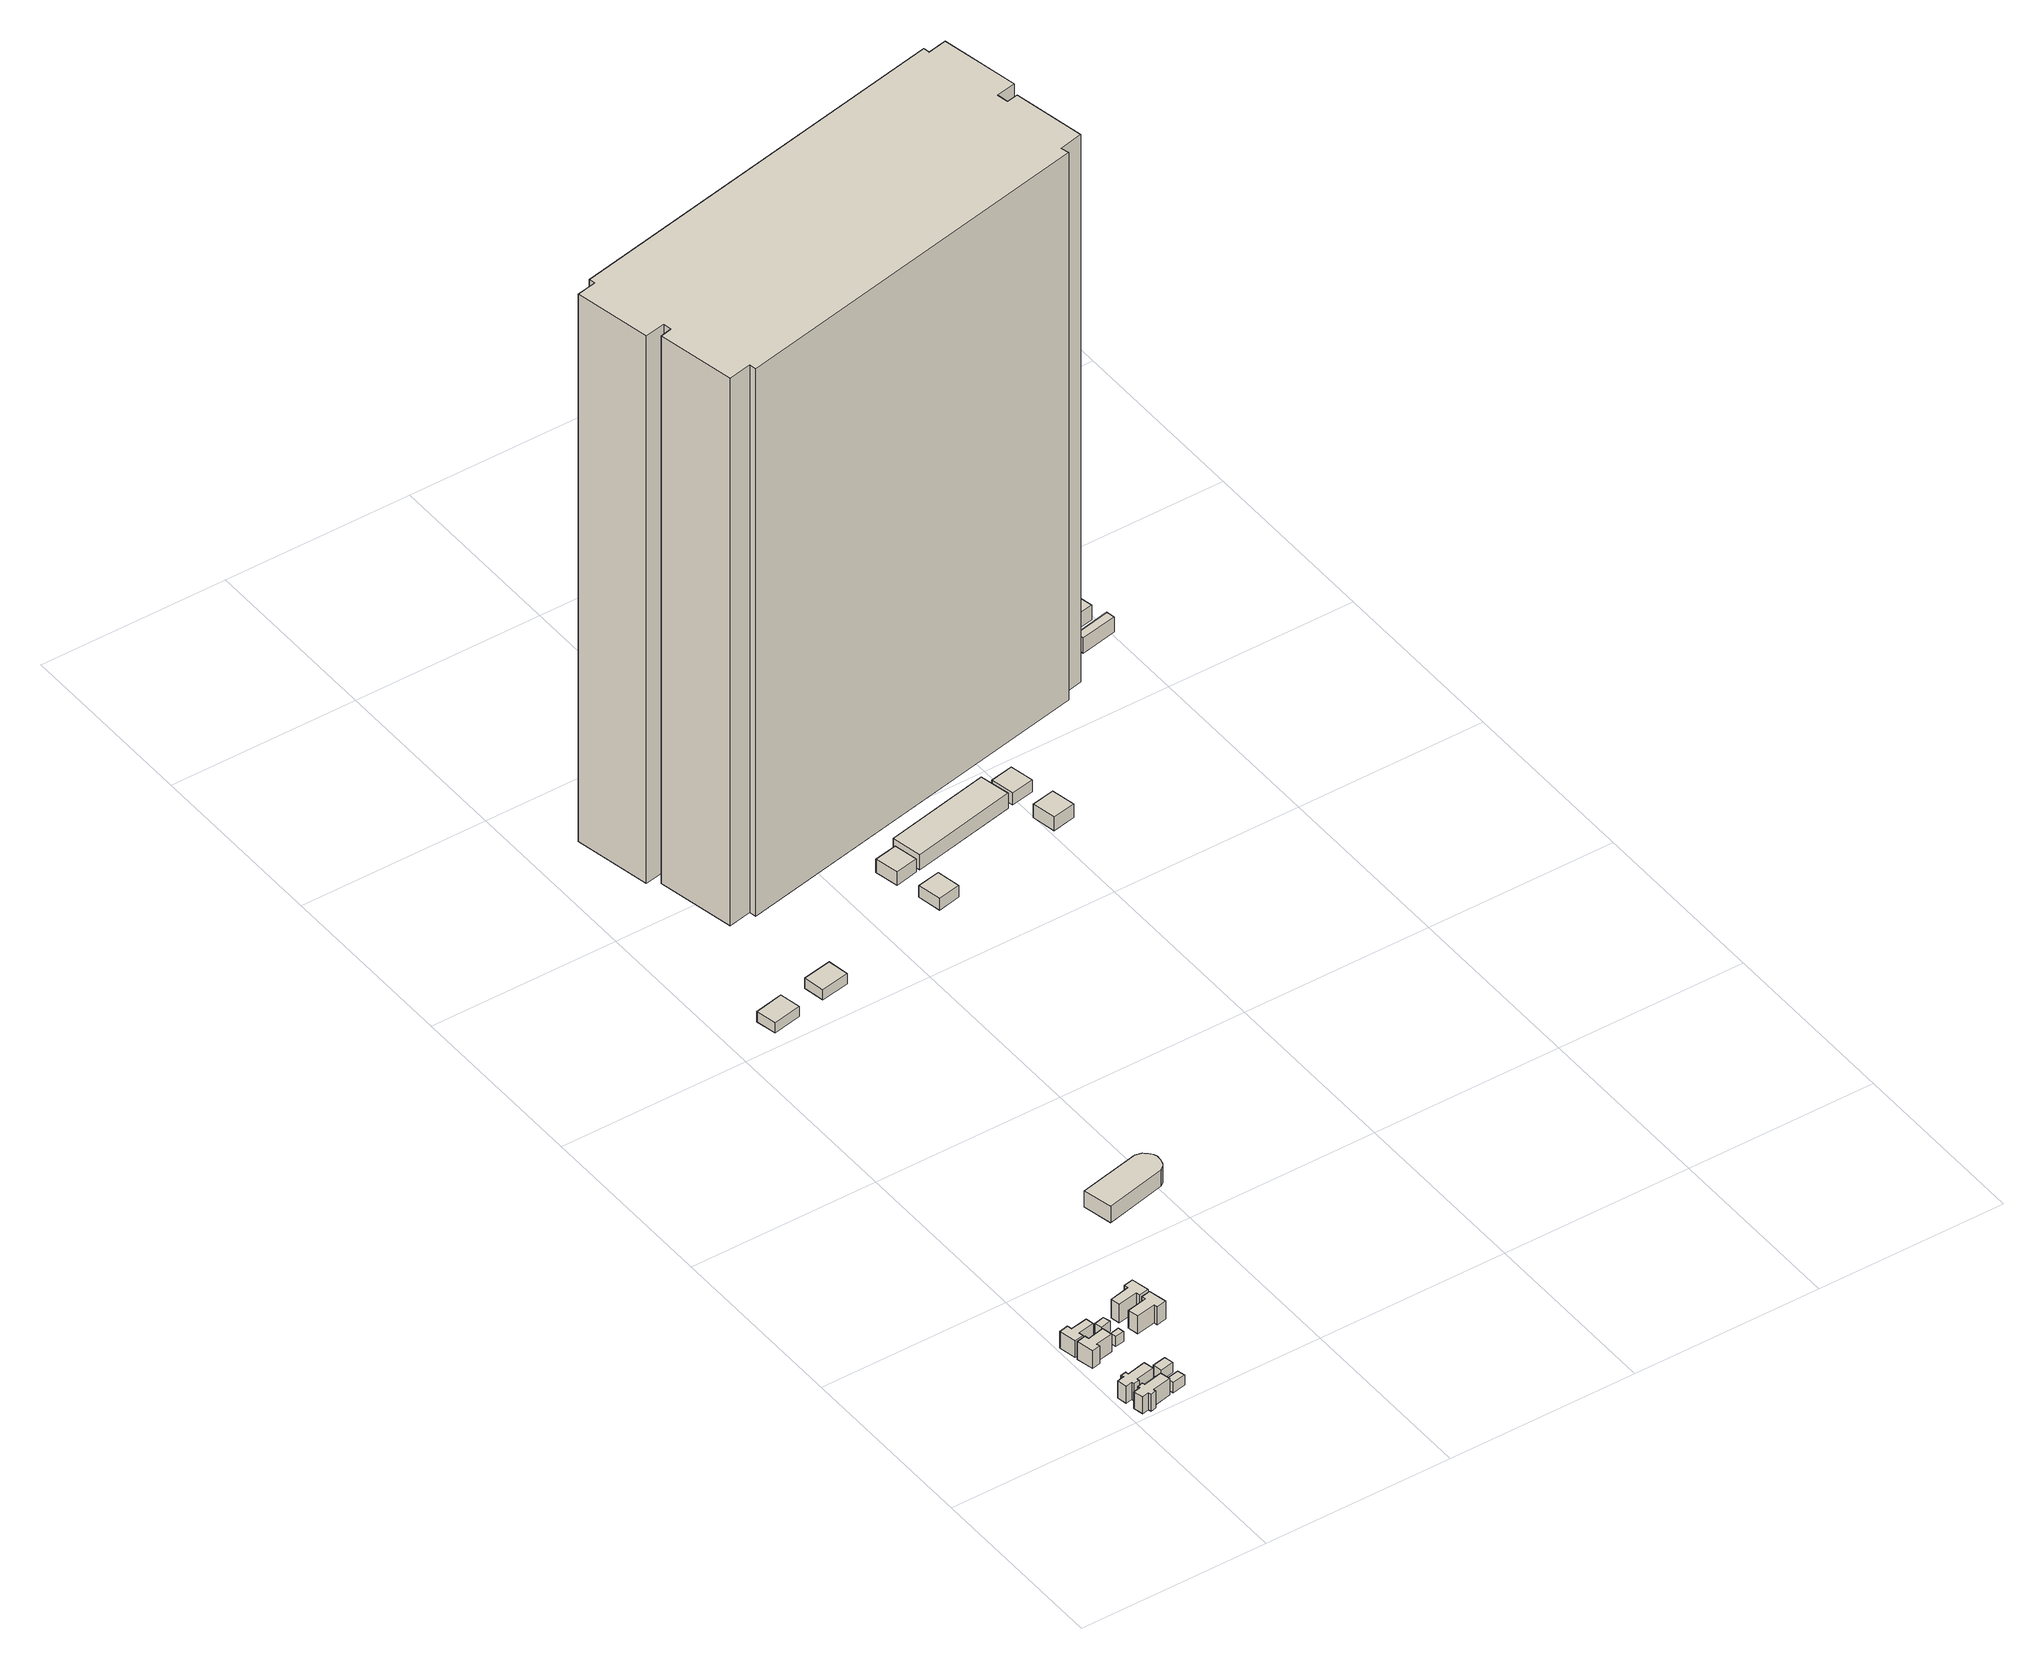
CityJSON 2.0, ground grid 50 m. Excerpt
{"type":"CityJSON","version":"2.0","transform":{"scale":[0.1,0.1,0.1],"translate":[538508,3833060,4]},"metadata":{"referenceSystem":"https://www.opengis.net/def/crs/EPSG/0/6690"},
"CityObjects":{
"building1":{"type":"Building","attributes":{"class":"3001","measuredHeight":4.8,"BuildingDetailAttribute.specifiedBuildingCoverageRate":0.6,"BuildingDetailAttribute.surveyYear":2017,"BuildingHighTideRiskAttribute.description":"1","BuildingHighTideRiskAttribute.rank":"1","BuildingHighTideRiskAttribute.depth":0.149,"BuildingIDAttribute.prefecture":"27","BuildingIDAttribute.city":"27125"},"geometry":[{"type":"Solid","lod":"1","boundaries":[[[[0,1,2,3,4,5,6,7,8,9,10,11]],[[10,12,13,11]],[[9,14,12,10]],[[8,15,14,9]],[[7,16,15,8]],[[6,17,16,7]],[[5,18,17,6]],[[4,19,18,5]],[[3,20,19,4]],[[2,21,20,3]],[[1,22,21,2]],[[0,23,22,1]],[[11,13,23,0]],[[12,14,15,16,17,18,19,20,21,22,23,13]]]]}]},
"building2":{"type":"Building","attributes":{"class":"3001","measuredHeight":5,"BuildingDetailAttribute.specifiedBuildingCoverageRate":0.6,"BuildingDetailAttribute.surveyYear":2017,"BuildingHighTideRiskAttribute.description":"1","BuildingHighTideRiskAttribute.rank":"1","BuildingHighTideRiskAttribute.depth":0.149,"BuildingIDAttribute.prefecture":"27","BuildingIDAttribute.city":"27125"},"geometry":[{"type":"Solid","lod":"1","boundaries":[[[[24,25,26,27,28,29,30,31,32,33,34,35]],[[34,36,37,35]],[[33,38,36,34]],[[32,39,38,33]],[[31,40,39,32]],[[30,41,40,31]],[[29,42,41,30]],[[28,43,42,29]],[[27,44,43,28]],[[26,45,44,27]],[[25,46,45,26]],[[24,47,46,25]],[[35,37,47,24]],[[36,38,39,40,41,42,43,44,45,46,47,37]]]]}]},
"building3":{"type":"Building","attributes":{"class":"3001","measuredHeight":5.2,"BuildingDetailAttribute.specifiedBuildingCoverageRate":0.6,"BuildingDetailAttribute.surveyYear":2017,"BuildingHighTideRiskAttribute.description":"1","BuildingHighTideRiskAttribute.rank":"1","BuildingHighTideRiskAttribute.depth":0.049,"BuildingIDAttribute.prefecture":"27","BuildingIDAttribute.city":"27125"},"geometry":[{"type":"Solid","lod":"1","boundaries":[[[[48,49,50,51,52,53,54,55]],[[54,56,57,55]],[[53,58,56,54]],[[52,59,58,53]],[[51,60,59,52]],[[50,61,60,51]],[[49,62,61,50]],[[48,63,62,49]],[[55,57,63,48]],[[56,58,59,60,61,62,63,57]]]]}]},
"building4":{"type":"Building","attributes":{"class":"3001","measuredHeight":5,"BuildingDetailAttribute.specifiedBuildingCoverageRate":0.6,"BuildingDetailAttribute.surveyYear":2017,"BuildingIDAttribute.prefecture":"27","BuildingIDAttribute.city":"27125"},"geometry":[{"type":"Solid","lod":"1","boundaries":[[[[64,65,66,67,68,69,70,71]],[[70,72,73,71]],[[69,74,72,70]],[[68,75,74,69]],[[67,76,75,68]],[[66,77,76,67]],[[65,78,77,66]],[[64,79,78,65]],[[71,73,79,64]],[[72,74,75,76,77,78,79,73]]]]}]},
"building5":{"type":"Building","attributes":{"class":"3001","BuildingDetailAttribute.specifiedBuildingCoverageRate":0.6,"BuildingDetailAttribute.surveyYear":2017,"BuildingHighTideRiskAttribute.description":"1","BuildingHighTideRiskAttribute.rank":"1","BuildingHighTideRiskAttribute.depth":0.149,"BuildingIDAttribute.prefecture":"27","BuildingIDAttribute.city":"27125"},"geometry":[{"type":"Solid","lod":"1","boundaries":[[[[80,81,82,83]],[[82,84,85,83]],[[81,86,84,82]],[[80,87,86,81]],[[83,85,87,80]],[[84,86,87,85]]]]}]},
"building6":{"type":"Building","attributes":{"class":"3001","BuildingDetailAttribute.specifiedBuildingCoverageRate":0.6,"BuildingDetailAttribute.surveyYear":2017,"BuildingHighTideRiskAttribute.description":"1","BuildingHighTideRiskAttribute.rank":"1","BuildingHighTideRiskAttribute.depth":0.149,"BuildingIDAttribute.prefecture":"27","BuildingIDAttribute.city":"27125"},"geometry":[{"type":"Solid","lod":"1","boundaries":[[[[88,89,90,91]],[[90,92,93,91]],[[89,94,92,90]],[[88,95,94,89]],[[91,93,95,88]],[[92,94,95,93]]]]}]},
"building7":{"type":"Building","attributes":{"class":"3001","BuildingDetailAttribute.specifiedBuildingCoverageRate":0.6,"BuildingDetailAttribute.surveyYear":2017,"BuildingIDAttribute.prefecture":"27","BuildingIDAttribute.city":"27125"},"geometry":[{"type":"Solid","lod":"1","boundaries":[[[[96,97,98,99]],[[98,100,101,99]],[[97,102,100,98]],[[96,103,102,97]],[[99,101,103,96]],[[100,102,103,101]]]]}]},
"building8":{"type":"Building","attributes":{"class":"3001","BuildingDetailAttribute.specifiedBuildingCoverageRate":0.6,"BuildingDetailAttribute.surveyYear":2017,"BuildingIDAttribute.prefecture":"27","BuildingIDAttribute.city":"27125"},"geometry":[{"type":"Solid","lod":"1","boundaries":[[[[104,105,106,107]],[[106,108,109,107]],[[105,110,108,106]],[[104,111,110,105]],[[107,109,111,104]],[[108,110,111,109]]]]}]},
"building9":{"type":"Building","attributes":{"class":"3001","measuredHeight":5.2,"BuildingDetailAttribute.specifiedBuildingCoverageRate":0.6,"BuildingDetailAttribute.surveyYear":2017,"BuildingIDAttribute.prefecture":"27","BuildingIDAttribute.city":"27125"},"geometry":[{"type":"Solid","lod":"1","boundaries":[[[[112,113,114,115,116,117,118,119]],[[118,120,121,119]],[[117,122,120,118]],[[116,123,122,117]],[[115,124,123,116]],[[114,125,124,115]],[[113,126,125,114]],[[112,127,126,113]],[[119,121,127,112]],[[120,122,123,124,125,126,127,121]]]]}]},
"building10":{"type":"Building","attributes":{"class":"3001","measuredHeight":5.4,"BuildingDetailAttribute.specifiedBuildingCoverageRate":0.6,"BuildingDetailAttribute.surveyYear":2017,"BuildingIDAttribute.prefecture":"27","BuildingIDAttribute.city":"27125"},"geometry":[{"type":"Solid","lod":"1","boundaries":[[[[128,129,130,131,132,133,134,135]],[[134,136,137,135]],[[133,138,136,134]],[[132,139,138,133]],[[131,140,139,132]],[[130,141,140,131]],[[129,142,141,130]],[[128,143,142,129]],[[135,137,143,128]],[[136,138,139,140,141,142,143,137]]]]}]},
"building11":{"type":"Building","attributes":{"class":"3001","BuildingDetailAttribute.specifiedBuildingCoverageRate":0.6,"BuildingDetailAttribute.surveyYear":2017,"BuildingHighTideRiskAttribute.description":"1","BuildingHighTideRiskAttribute.rank":"1","BuildingHighTideRiskAttribute.depth":0.087,"BuildingIDAttribute.prefecture":"27","BuildingIDAttribute.city":"27125"},"geometry":[{"type":"Solid","lod":"1","boundaries":[[[[144,145,146,147]],[[146,148,149,147]],[[145,150,148,146]],[[144,151,150,145]],[[147,149,151,144]],[[148,150,151,149]]]]}]},
"building12":{"type":"Building","attributes":{"計測周辺長":51.83,"1/2500図郭":74,"区名":"住之江区","町丁目名称":"南港北１丁目","街区番号":6,"class":"3003","usage":"401","measuredHeight":4.7,"storeysAboveGround":1,"BuildingDetailAttribute.buildingRoofEdgeArea":148.45,"BuildingDetailAttribute.buildingStructureType":"610","BuildingDetailAttribute.buildingStructureOrgType":"2","BuildingDetailAttribute.detailedUsage":"1310","BuildingDetailAttribute.specifiedBuildingCoverageRate":0.6,"BuildingDetailAttribute.surveyYear":2017,"BuildingIDAttribute.prefecture":"27","BuildingIDAttribute.city":"27125"},"geometry":[{"type":"Solid","lod":"1","boundaries":[[[[152,153,154,155,156,157,158,159,160,161,162]],[[161,163,164,162]],[[160,165,163,161]],[[159,166,165,160]],[[158,167,166,159]],[[157,168,167,158]],[[156,169,168,157]],[[155,170,169,156]],[[154,171,170,155]],[[153,172,171,154]],[[152,173,172,153]],[[162,164,173,152]],[[163,165,166,167,168,169,170,171,172,173,164]]]]}]},
"building13":{"type":"Building","attributes":{"class":"3001","BuildingDetailAttribute.specifiedBuildingCoverageRate":0.6,"BuildingDetailAttribute.surveyYear":2017,"BuildingHighTideRiskAttribute.description":"1","BuildingHighTideRiskAttribute.rank":"1","BuildingHighTideRiskAttribute.depth":0.247,"BuildingIDAttribute.prefecture":"27","BuildingIDAttribute.city":"27125"},"geometry":[{"type":"Solid","lod":"1","boundaries":[[[[174,175,176,177]],[[176,178,179,177]],[[175,180,178,176]],[[174,181,180,175]],[[177,179,181,174]],[[178,180,181,179]]]]}]},
"building14":{"type":"Building","attributes":{"class":"3003","measuredHeight":3.3,"BuildingDetailAttribute.specifiedBuildingCoverageRate":0.6,"BuildingDetailAttribute.surveyYear":2017,"BuildingHighTideRiskAttribute.description":"1","BuildingHighTideRiskAttribute.rank":"1","BuildingHighTideRiskAttribute.depth":0.047,"BuildingIDAttribute.prefecture":"27","BuildingIDAttribute.city":"27125"},"geometry":[{"type":"Solid","lod":"1","boundaries":[[[[182,183,184,185]],[[184,186,187,185]],[[183,188,186,184]],[[182,189,188,183]],[[185,187,189,182]],[[186,188,189,187]]]]}]},
"building15":{"type":"Building","attributes":{"class":"3003","measuredHeight":3.9,"BuildingDetailAttribute.specifiedBuildingCoverageRate":0.6,"BuildingDetailAttribute.surveyYear":2017,"BuildingHighTideRiskAttribute.description":"1","BuildingHighTideRiskAttribute.rank":"1","BuildingHighTideRiskAttribute.depth":0.289,"BuildingIDAttribute.prefecture":"27","BuildingIDAttribute.city":"27125"},"geometry":[{"type":"Solid","lod":"1","boundaries":[[[[190,191,192,193]],[[192,194,195,193]],[[191,196,194,192]],[[190,197,196,191]],[[193,195,197,190]],[[194,196,197,195]]]]}]},
"building16":{"type":"Building","attributes":{"class":"3001","measuredHeight":4.4,"BuildingDetailAttribute.specifiedBuildingCoverageRate":0.6,"BuildingDetailAttribute.surveyYear":2017,"BuildingHighTideRiskAttribute.description":"1","BuildingHighTideRiskAttribute.rank":"1","BuildingHighTideRiskAttribute.depth":0.389,"BuildingIDAttribute.prefecture":"27","BuildingIDAttribute.city":"27125"},"geometry":[{"type":"Solid","lod":"1","boundaries":[[[[198,199,200,201]],[[200,202,203,201]],[[199,204,202,200]],[[198,205,204,199]],[[201,203,205,198]],[[202,204,205,203]]]]}]},
"building17":{"type":"Building","attributes":{"計測周辺長":344.01,"1/2500図郭":74,"区名":"住之江区","町丁目名称":"南港北１丁目","街区番号":9,"class":"3002","usage":"401","measuredHeight":160.3,"storeysAboveGround":12,"BuildingDetailAttribute.buildingRoofEdgeArea":5452.56,"BuildingDetailAttribute.buildingStructureType":"603","BuildingDetailAttribute.buildingStructureOrgType":"3","BuildingDetailAttribute.detailedUsage":"1310","BuildingDetailAttribute.specifiedBuildingCoverageRate":0.6,"BuildingDetailAttribute.surveyYear":2017,"BuildingHighTideRiskAttribute.description":"1","BuildingHighTideRiskAttribute.rank":"1","BuildingHighTideRiskAttribute.depth":0.488,"BuildingIDAttribute.prefecture":"27","BuildingIDAttribute.city":"27125"},"geometry":[{"type":"Solid","lod":"1","boundaries":[[[[206,207,208,209,210,211,212,213,214,215,216,217,218,219,220,221,222,223,224,225]],[[224,226,227,225]],[[223,228,226,224]],[[222,229,228,223]],[[221,230,229,222]],[[220,231,230,221]],[[219,232,231,220]],[[218,233,232,219]],[[217,234,233,218]],[[216,235,234,217]],[[215,236,235,216]],[[214,237,236,215]],[[213,238,237,214]],[[212,239,238,213]],[[211,240,239,212]],[[210,241,240,211]],[[209,242,241,210]],[[208,243,242,209]],[[207,244,243,208]],[[206,245,244,207]],[[225,227,245,206]],[[226,228,229,230,231,232,233,234,235,236,237,238,239,240,241,242,243,244,245,227]]]]}]},
"building18":{"type":"Building","attributes":{"class":"3003","measuredHeight":3.9,"BuildingDetailAttribute.specifiedBuildingCoverageRate":0.6,"BuildingDetailAttribute.surveyYear":2017,"BuildingHighTideRiskAttribute.description":"1","BuildingHighTideRiskAttribute.rank":"1","BuildingHighTideRiskAttribute.depth":0.219,"BuildingIDAttribute.prefecture":"27","BuildingIDAttribute.city":"27125"},"geometry":[{"type":"Solid","lod":"1","boundaries":[[[[246,247,248,249]],[[248,250,251,249]],[[247,252,250,248]],[[246,253,252,247]],[[249,251,253,246]],[[250,252,253,251]]]]}]},
"building19":{"type":"Building","attributes":{"class":"3003","measuredHeight":3.5,"BuildingDetailAttribute.specifiedBuildingCoverageRate":0.6,"BuildingDetailAttribute.surveyYear":2017,"BuildingHighTideRiskAttribute.description":"1","BuildingHighTideRiskAttribute.rank":"1","BuildingHighTideRiskAttribute.depth":0.419,"BuildingIDAttribute.prefecture":"27","BuildingIDAttribute.city":"27125"},"geometry":[{"type":"Solid","lod":"1","boundaries":[[[[254,255,256,257]],[[256,258,259,257]],[[255,260,258,256]],[[254,261,260,255]],[[257,259,261,254]],[[258,260,261,259]]]]}]},
"building20":{"type":"Building","attributes":{"区名":"住之江区","町丁目名称":"南港北１丁目","街区番号":19,"class":"3001","usage":"402","measuredHeight":3.5,"storeysAboveGround":1,"BuildingDetailAttribute.buildingRoofEdgeArea":218.91,"BuildingDetailAttribute.buildingStructureType":"610","BuildingDetailAttribute.buildingStructureOrgType":"2","BuildingDetailAttribute.detailedUsage":"1240","BuildingDetailAttribute.specifiedBuildingCoverageRate":0.6,"BuildingDetailAttribute.surveyYear":2017,"BuildingHighTideRiskAttribute.description":"1","BuildingHighTideRiskAttribute.rank":"2","BuildingHighTideRiskAttribute.depth":1.21,"BuildingIDAttribute.prefecture":"27","BuildingIDAttribute.city":"27125"},"geometry":[{"type":"Solid","lod":"1","boundaries":[[[[262,263,264,265,266]],[[265,267,268,266]],[[264,269,267,265]],[[263,270,269,264]],[[262,271,270,263]],[[266,268,271,262]],[[267,269,270,271,268]]]]}]},
"building21":{"type":"Building","attributes":{"class":"3001","BuildingDetailAttribute.specifiedBuildingCoverageRate":0.6,"BuildingDetailAttribute.surveyYear":2017,"BuildingHighTideRiskAttribute.description":"1","BuildingHighTideRiskAttribute.rank":"2","BuildingHighTideRiskAttribute.depth":1.31,"BuildingIDAttribute.prefecture":"27","BuildingIDAttribute.city":"27125"},"geometry":[{"type":"Solid","lod":"1","boundaries":[[[[272,273,274,275]],[[274,276,277,275]],[[273,278,276,274]],[[272,279,278,273]],[[275,277,279,272]],[[276,278,279,277]]]]}]},
"building22":{"type":"Building","attributes":{"class":"3001","measuredHeight":4.5,"BuildingDetailAttribute.specifiedBuildingCoverageRate":0.6,"BuildingDetailAttribute.surveyYear":2017,"BuildingHighTideRiskAttribute.description":"1","BuildingHighTideRiskAttribute.rank":"1","BuildingHighTideRiskAttribute.depth":0.315,"BuildingIDAttribute.prefecture":"27","BuildingIDAttribute.city":"27125"},"geometry":[{"type":"Solid","lod":"1","boundaries":[[[[280,281,282,283]],[[282,284,285,283]],[[281,286,284,282]],[[280,287,286,281]],[[283,285,287,280]],[[284,286,287,285]]]]}]},
"building23":{"type":"Building","attributes":{"class":"3001","measuredHeight":4.4,"BuildingDetailAttribute.specifiedBuildingCoverageRate":0.6,"BuildingDetailAttribute.surveyYear":2017,"BuildingHighTideRiskAttribute.description":"1","BuildingHighTideRiskAttribute.rank":"1","BuildingHighTideRiskAttribute.depth":0.382,"BuildingIDAttribute.prefecture":"27","BuildingIDAttribute.city":"27125"},"geometry":[{"type":"Solid","lod":"1","boundaries":[[[[288,289,290,291,292,293]],[[292,294,295,293]],[[291,296,294,292]],[[290,297,296,291]],[[289,298,297,290]],[[288,299,298,289]],[[293,295,299,288]],[[294,296,297,298,299,295]]]]}]},
"building24":{"type":"Building","attributes":{"class":"3001","BuildingDetailAttribute.specifiedBuildingCoverageRate":0.6,"BuildingDetailAttribute.surveyYear":2017,"BuildingHighTideRiskAttribute.description":"1","BuildingHighTideRiskAttribute.rank":"1","BuildingHighTideRiskAttribute.depth":0.308,"BuildingIDAttribute.prefecture":"27","BuildingIDAttribute.city":"27125"},"geometry":[{"type":"Solid","lod":"1","boundaries":[[[[300,301,302,303]],[[302,304,305,303]],[[301,306,304,302]],[[300,307,306,301]],[[303,305,307,300]],[[304,306,307,305]]]]}]},
"building25":{"type":"Building","attributes":{"class":"3001","measuredHeight":3.2,"BuildingDetailAttribute.specifiedBuildingCoverageRate":0.6,"BuildingDetailAttribute.surveyYear":2017,"BuildingHighTideRiskAttribute.description":"1","BuildingHighTideRiskAttribute.rank":"1","BuildingHighTideRiskAttribute.depth":0.285,"BuildingIDAttribute.prefecture":"27","BuildingIDAttribute.city":"27125"},"geometry":[{"type":"Solid","lod":"1","boundaries":[[[[308,309,310,311]],[[310,312,313,311]],[[309,314,312,310]],[[308,315,314,309]],[[311,313,315,308]],[[312,314,315,313]]]]}]},
"building26":{"type":"Building","attributes":{"class":"3001","measuredHeight":6.7,"BuildingDetailAttribute.specifiedBuildingCoverageRate":0.6,"BuildingDetailAttribute.surveyYear":2017,"BuildingHighTideRiskAttribute.description":"1","BuildingHighTideRiskAttribute.rank":"1","BuildingHighTideRiskAttribute.depth":0.285,"BuildingIDAttribute.prefecture":"27","BuildingIDAttribute.city":"27125"},"geometry":[{"type":"Solid","lod":"1","boundaries":[[[[316,317,318,319]],[[318,320,321,319]],[[317,322,320,318]],[[316,323,322,317]],[[319,321,323,316]],[[320,322,323,321]]]]}]}
},
"vertices":[
[43,11,20],[25,7,20],[19,33,20],[38,37,20],[37,43,20],[52,47,20],[54,40,20],[104,51,20],[110,25,20],[59,14,20],[60,7,20],[45,3,20],[60,7,69],[45,3,69],[59,14,69],[110,25,69],[104,51,69],[54,40,69],[52,47,69],[37,43,69],[38,37,69],[19,33,69],[25,7,69],[43,11,69],
[33,61,20],[15,57,20],[10,83,20],[29,87,20],[27,94,20],[42,97,20],[43,89,20],[94,100,20],[100,74,20],[49,63,20],[50,57,20],[35,54,20],[50,57,70],[35,54,70],[49,63,70],[100,74,70],[94,100,70],[43,89,70],[42,97,70],[27,94,70],[29,87,70],[10,83,70],[15,57,70],[33,61,70],
[11,240,22],[36,245,22],[38,234,22],[83,244,22],[88,217,22],[42,208,22],[44,199,22],[21,194,22],[44,199,74],[21,194,74],[42,208,74],[88,217,74],[83,244,74],[38,234,74],[36,245,74],[11,240,74],
[1,292,23],[25,297,23],[28,285,23],[73,293,23],[77,271,23],[33,263,23],[35,251,23],[10,246,23],[35,251,72],[10,246,72],[33,263,72],[77,271,72],[73,293,72],[28,285,72],[25,297,72],[1,292,72],
[116,45,21],[151,52,21],[156,32,21],[120,25,21],[156,32,51],[120,25,51],[151,52,51],[116,45,51],
[119,100,20],[155,107,20],[160,83,20],[123,76,20],[160,83,50],[123,76,50],[155,107,50],[119,100,50],
[102,240,23],[126,245,23],[129,229,23],[105,225,23],[129,229,53],[105,225,53],[126,245,53],[102,240,53],
[92,287,23],[120,294,23],[125,274,23],[97,267,23],[125,274,53],[97,267,53],[120,294,53],[92,287,53],
[164,260,23],[217,271,23],[215,281,23],[240,286,23],[250,238,23],[223,232,23],[221,242,23],[170,232,23],[221,242,75],[170,232,75],[223,232,75],[250,238,75],[240,286,75],[215,281,75],[217,271,75],[164,260,75],
[211,297,23],[158,286,23],[153,311,23],[206,322,23],[204,333,23],[230,338,23],[240,291,23],[213,286,23],[240,291,77],[213,286,77],[230,338,77],[204,333,77],[206,322,77],[153,311,77],[158,286,77],[211,297,77],
[92,1586,21],[168,1602,21],[179,1546,21],[103,1531,21],[179,1546,51],[103,1531,51],[168,1602,51],[92,1586,51],
[483,688,23],[500,684,23],[511,675,23],[519,665,23],[522,656,23],[521,643,23],[517,629,23],[511,620,23],[502,612,23],[338,575,23],[321,653,23],[338,575,70],[321,653,70],[502,612,70],[511,620,70],[517,629,70],[521,643,70],[522,656,70],[519,665,70],[511,675,70],[500,684,70],[483,688,70],
[244,1618,21],[320,1632,21],[330,1576,21],[254,1562,21],[330,1576,51],[254,1562,51],[320,1632,51],[244,1618,51],
[628,1724,22],[689,1736,22],[701,1673,22],[640,1661,22],[701,1673,56],[640,1661,56],[689,1736,56],[628,1724,56],
[600,1849,20],[661,1861,20],[674,1798,20],[613,1786,20],[674,1798,59],[613,1786,59],[661,1861,59],[600,1849,59],
[669,1881,19],[949,1939,19],[966,1859,19],[685,1801,19],[966,1859,63],[685,1801,63],[949,1939,63],[669,1881,63],
[294,1901,18],[233,1889,18],[191,2095,18],[222,2101,18],[218,2124,18],[164,2113,18],[123,2317,18],[174,2327,18],[171,2343,18],[1229,2557,18],[1232,2540,18],[1282,2550,18],[1324,2343,18],[1271,2333,18],[1277,2303,18],[1307,2309,18],[1345,2117,18],[1283,2104,18],[1288,2083,18],[298,1883,18],[1288,2083,1620],[298,1883,1620],[1283,2104,1620],[1345,2117,1620],[1307,2309,1620],[1277,2303,1620],[1271,2333,1620],[1324,2343,1620],[1282,2550,1620],[1232,2540,1620],[1229,2557,1620],[171,2343,1620],[174,2327,1620],[123,2317,1620],[164,2113,1620],[218,2124,1620],[222,2101,1620],[191,2095,1620],[233,1889,1620],[294,1901,1620],
[992,1800,20],[1053,1812,20],[1066,1749,20],[1004,1737,20],[1066,1749,60],[1004,1737,60],[1053,1812,60],[992,1800,60],
[968,1925,19],[1029,1937,19],[1042,1874,19],[980,1862,19],[1042,1874,54],[980,1862,54],[1029,1937,54],[968,1925,54],
[899,3275,10],[908,3277,10],[1097,3214,10],[1110,3150,10],[931,3115,10],[1110,3150,45],[931,3115,45],[1097,3214,45],[908,3277,45],[899,3275,45],
[1121,3191,10],[1126,3207,10],[1182,3189,10],[1177,3173,10],[1182,3189,40],[1177,3173,40],[1126,3207,40],[1121,3191,40],
[1400,2214,19],[1498,2234,19],[1502,2212,19],[1405,2193,19],[1502,2212,64],[1405,2193,64],[1498,2234,64],[1400,2214,64],
[1387,2285,19],[1435,2294,19],[1434,2300,19],[1478,2309,19],[1485,2275,19],[1392,2257,19],[1485,2275,63],[1392,2257,63],[1478,2309,63],[1434,2300,63],[1435,2294,63],[1387,2285,63],
[1426,2353,20],[1468,2360,20],[1472,2338,20],[1429,2331,20],[1472,2338,50],[1429,2331,50],[1468,2360,50],[1426,2353,50],
[1409,2440,20],[1449,2449,20],[1454,2426,20],[1414,2417,20],[1454,2426,52],[1414,2417,52],[1449,2449,52],[1409,2440,52],
[1404,2479,20],[1447,2488,20],[1452,2463,20],[1410,2453,20],[1452,2463,87],[1410,2453,87],[1447,2488,87],[1404,2479,87]
]}
